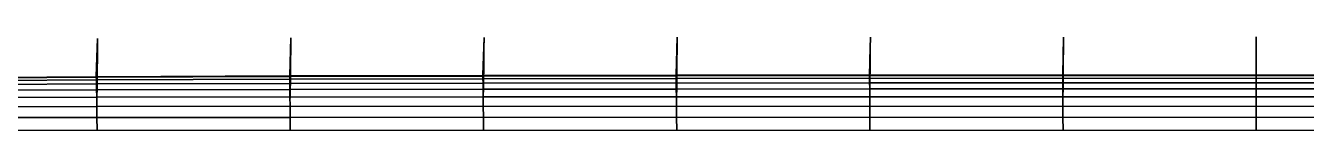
# Model space of a CAD drawing. Header units: metres. Extents: x 0 to 40, y 0 to 0.7.
# Drawn here: x 10.2 to 20.4, y 0 to 0.74 of the extents above; entities that cross this region are included whole.
import ezdxf

# ---------------------------------------------------------------- set-up
doc = ezdxf.new("R2010")
doc.units = ezdxf.units.M
doc.layers.add('Deflected structure', color=30, linetype='Continuous')
doc.layers.add('Original structure', color=3, linetype='Continuous')

msp = doc.modelspace()

# ---------------------------------------------------------------- linework, layer by layer
at = {"layer": 'Deflected structure'}
for p, q in [((10.763, 0.426, 12.499), (10.773, 0.726, 12.5)), ((10.763, 0.42, 14.063), (10.773, 0.72, 14.063)), ((10.763, 0.419, 10.935), (10.773, 0.719, 10.936)), ((10.773, 0.726, 12.5), (10.773, 0.719, 10.936)), ((10.773, 0.72, 14.063), (10.773, 0.726, 12.5)), ((10.773, 0.701, 15.627), (10.773, 0.72, 14.063)), ((10.773, 0.719, 10.936), (10.773, 0.699, 9.372)), ((12.303, 0.432, 12.499), (12.312, 0.732, 12.5)), ((12.303, 0.426, 14.063), (12.312, 0.726, 14.063)), ((12.303, 0.425, 10.935), (12.312, 0.725, 10.936)), ((12.312, 0.732, 12.5), (12.312, 0.725, 10.936)), ((12.312, 0.726, 14.063), (12.312, 0.732, 12.5)), ((12.312, 0.706, 15.627), (12.312, 0.726, 14.063)), ((12.312, 0.725, 10.936), (12.312, 0.704, 9.372)), ((13.842, 0.436, 12.499), (13.851, 0.736, 12.5)), ((13.842, 0.429, 14.063), (13.851, 0.729, 14.063)), ((13.842, 0.429, 10.935), (13.851, 0.728, 10.936)), ((13.851, 0.736, 12.5), (13.851, 0.728, 10.936)), ((13.851, 0.729, 14.063), (13.851, 0.736, 12.5)), ((13.851, 0.709, 15.627), (13.851, 0.729, 14.063)), ((13.851, 0.728, 10.936), (13.851, 0.708, 9.372)), ((15.382, 0.438, 12.499), (15.39, 0.738, 12.5)), ((15.382, 0.431, 14.063), (15.389, 0.731, 14.063)), ((15.382, 0.431, 10.935), (15.389, 0.73, 10.936)), ((15.39, 0.738, 12.5), (15.389, 0.73, 10.936)), ((15.389, 0.731, 14.063), (15.39, 0.738, 12.5)), ((15.389, 0.71, 15.627), (15.389, 0.731, 14.063)), ((15.389, 0.73, 10.936), (15.389, 0.709, 9.372)), ((16.921, 0.439, 12.499), (16.928, 0.739, 12.5)), ((16.921, 0.432, 14.063), (16.928, 0.732, 14.063)), ((16.921, 0.432, 10.935), (16.928, 0.732, 10.936)), ((16.928, 0.739, 12.5), (16.928, 0.732, 10.936)), ((16.928, 0.732, 14.063), (16.928, 0.739, 12.5)), ((16.928, 0.732, 10.936), (16.928, 0.71, 9.372)), ((16.928, 0.711, 15.627), (16.928, 0.732, 14.063)), ((18.461, 0.439, 12.499), (18.466, 0.739, 12.5)), ((18.461, 0.433, 14.063), (18.466, 0.733, 14.063)), ((18.461, 0.432, 10.935), (18.466, 0.732, 10.936)), ((18.466, 0.732, 10.936), (18.465, 0.711, 9.372)), ((18.466, 0.739, 12.5), (18.466, 0.732, 10.936)), ((18.466, 0.733, 14.063), (18.466, 0.739, 12.5)), ((18.466, 0.712, 15.627), (18.466, 0.733, 14.063)), ((20, 0.74, 12.5), (20, 0.732, 10.936)), ((20, 0.733, 14.063), (20, 0.74, 12.5)), ((20, 0.44, 12.499), (20, 0.74, 12.5)), ((20, 0.712, 15.627), (20, 0.733, 14.063)), ((20, 0.433, 14.063), (20, 0.733, 14.063)), ((20, 0.732, 10.936), (20, 0.711, 9.372)), ((20, 0.432, 10.935), (20, 0.732, 10.936)), ((10.764, 0.401, 15.626), (10.773, 0.701, 15.627)), ((10.764, 0.399, 9.372), (10.773, 0.699, 9.372)), ((10.764, 0.369, 17.19), (10.773, 0.668, 17.19)), ((10.765, 0.366, 7.809), (10.773, 0.666, 7.809)), ((10.765, 0.323, 18.753), (10.773, 0.622, 18.754)), ((10.765, 0.32, 6.246), (10.772, 0.619, 6.246)), ((10.773, 0.666, 7.809), (10.772, 0.619, 6.246)), ((10.772, 0.563, 20.316), (10.773, 0.622, 18.754)), ((10.772, 0.619, 6.246), (10.772, 0.56, 4.684)), ((10.773, 0.668, 17.19), (10.773, 0.701, 15.627)), ((10.773, 0.699, 9.372), (10.773, 0.666, 7.809)), ((10.773, 0.622, 18.754), (10.773, 0.668, 17.19)), ((12.303, 0.406, 15.627), (12.312, 0.706, 15.627)), ((12.303, 0.405, 9.372), (12.312, 0.704, 9.372)), ((12.303, 0.373, 17.19), (12.312, 0.672, 17.19)), ((12.304, 0.371, 7.809), (12.311, 0.67, 7.809)), ((12.304, 0.325, 18.753), (12.311, 0.625, 18.754)), ((12.304, 0.323, 6.246), (12.311, 0.623, 6.246)), ((12.311, 0.623, 6.246), (12.31, 0.562, 4.684)), ((12.312, 0.704, 9.372), (12.311, 0.67, 7.809)), ((12.311, 0.625, 18.754), (12.312, 0.672, 17.19)), ((12.311, 0.67, 7.809), (12.311, 0.623, 6.246)), ((12.311, 0.564, 20.316), (12.311, 0.625, 18.754)), ((12.312, 0.672, 17.19), (12.312, 0.706, 15.627)), ((13.842, 0.409, 15.627), (13.851, 0.709, 15.627)), ((13.843, 0.408, 9.372), (13.851, 0.708, 9.372)), ((13.843, 0.375, 17.19), (13.85, 0.675, 17.191)), ((13.843, 0.373, 7.808), (13.85, 0.673, 7.809)), ((13.843, 0.327, 18.753), (13.85, 0.627, 18.754)), ((13.844, 0.325, 6.246), (13.85, 0.625, 6.246)), ((13.849, 0.565, 20.316), (13.85, 0.627, 18.754)), ((13.85, 0.625, 6.246), (13.849, 0.564, 4.684)), ((13.85, 0.675, 17.191), (13.851, 0.709, 15.627)), ((13.851, 0.708, 9.372), (13.85, 0.673, 7.809)), ((13.85, 0.627, 18.754), (13.85, 0.675, 17.191)), ((13.85, 0.673, 7.809), (13.85, 0.625, 6.246)), ((15.382, 0.411, 15.627), (15.389, 0.71, 15.627)), ((15.382, 0.41, 9.372), (15.389, 0.709, 9.372)), ((15.382, 0.376, 17.19), (15.389, 0.676, 17.191)), ((15.382, 0.375, 7.808), (15.389, 0.675, 7.809)), ((15.382, 0.328, 18.753), (15.388, 0.628, 18.754)), ((15.383, 0.326, 6.246), (15.388, 0.626, 6.246)), ((15.388, 0.626, 6.246), (15.387, 0.565, 4.684)), ((15.388, 0.628, 18.754), (15.389, 0.676, 17.191)), ((15.389, 0.675, 7.809), (15.388, 0.626, 6.246)), ((15.388, 0.566, 20.316), (15.388, 0.628, 18.754)), ((15.389, 0.676, 17.191), (15.389, 0.71, 15.627)), ((15.389, 0.709, 9.372), (15.389, 0.675, 7.809)), ((16.921, 0.411, 15.627), (16.928, 0.711, 15.627)), ((16.921, 0.411, 9.372), (16.928, 0.71, 9.372)), ((16.921, 0.377, 17.19), (16.927, 0.677, 17.191)), ((16.922, 0.376, 7.808), (16.927, 0.675, 7.809)), ((16.922, 0.329, 18.753), (16.927, 0.628, 18.754)), ((16.922, 0.327, 6.246), (16.927, 0.627, 6.246)), ((16.926, 0.566, 20.316), (16.927, 0.628, 18.754)), ((16.927, 0.627, 6.246), (16.926, 0.565, 4.684)), ((16.927, 0.677, 17.191), (16.928, 0.711, 15.627)), ((16.928, 0.71, 9.372), (16.927, 0.675, 7.809)), ((16.927, 0.628, 18.754), (16.927, 0.677, 17.191)), ((16.927, 0.675, 7.809), (16.927, 0.627, 6.246)), ((18.461, 0.412, 15.627), (18.466, 0.712, 15.627)), ((18.461, 0.411, 9.372), (18.465, 0.711, 9.372)), ((18.461, 0.377, 17.19), (18.465, 0.677, 17.191)), ((18.461, 0.376, 7.808), (18.465, 0.676, 7.809)), ((18.461, 0.329, 18.753), (18.465, 0.629, 18.754)), ((18.461, 0.327, 6.246), (18.465, 0.627, 6.246)), ((18.464, 0.567, 20.316), (18.465, 0.629, 18.754)), ((18.465, 0.627, 6.246), (18.464, 0.565, 4.684)), ((18.465, 0.677, 17.191), (18.466, 0.712, 15.627)), ((18.465, 0.711, 9.372), (18.465, 0.676, 7.809)), ((18.465, 0.629, 18.754), (18.465, 0.677, 17.191)), ((18.465, 0.676, 7.809), (18.465, 0.627, 6.246)), ((20, 0.677, 17.191), (20, 0.712, 15.627)), ((20, 0.412, 15.627), (20, 0.712, 15.627)), ((20, 0.711, 9.372), (20, 0.676, 7.809)), ((20, 0.411, 9.372), (20, 0.711, 9.372)), ((20, 0.629, 18.754), (20, 0.677, 17.191)), ((20, 0.377, 17.19), (20, 0.677, 17.191)), ((20, 0.676, 7.809), (20, 0.627, 6.246)), ((20, 0.376, 7.808), (20, 0.676, 7.809)), ((20, 0.567, 20.316), (20, 0.629, 18.754)), ((20, 0.329, 18.753), (20, 0.629, 18.754)), ((20, 0.627, 6.246), (20, 0.565, 4.683)), ((20, 0.327, 6.246), (20, 0.627, 6.246)), ((10.766, 0.263, 20.316), (10.772, 0.563, 20.316)), ((10.766, 0.26, 4.683), (10.772, 0.56, 4.684)), ((10.771, 0.489, 21.878), (10.772, 0.563, 20.316)), ((10.772, 0.56, 4.684), (10.771, 0.488, 3.122)), ((12.305, 0.264, 20.316), (12.311, 0.564, 20.316)), ((12.305, 0.263, 4.683), (12.31, 0.562, 4.684)), ((12.31, 0.49, 21.878), (12.311, 0.564, 20.316)), ((12.31, 0.562, 4.684), (12.31, 0.489, 3.122)), ((13.844, 0.266, 20.316), (13.849, 0.565, 20.316)), ((13.844, 0.264, 4.683), (13.849, 0.564, 4.684)), ((13.848, 0.49, 21.878), (13.849, 0.565, 20.316)), ((13.849, 0.564, 4.684), (13.848, 0.49, 3.122)), ((15.383, 0.266, 20.316), (15.388, 0.566, 20.316)), ((15.383, 0.265, 4.683), (15.387, 0.565, 4.684)), ((15.387, 0.491, 21.878), (15.388, 0.566, 20.316)), ((15.387, 0.565, 4.684), (15.387, 0.49, 3.122)), ((16.922, 0.266, 20.316), (16.926, 0.566, 20.316)), ((16.922, 0.265, 4.683), (16.926, 0.565, 4.684)), ((16.925, 0.491, 21.878), (16.926, 0.566, 20.316)), ((16.926, 0.565, 4.684), (16.925, 0.49, 3.122)), ((18.461, 0.267, 20.316), (18.464, 0.567, 20.316)), ((18.461, 0.265, 4.683), (18.464, 0.565, 4.684)), ((18.463, 0.491, 21.878), (18.464, 0.567, 20.316)), ((18.464, 0.565, 4.684), (18.463, 0.49, 3.122)), ((20, 0.491, 21.878), (20, 0.567, 20.316)), ((20, 0.267, 20.316), (20, 0.567, 20.316)), ((20, 0.565, 4.683), (20, 0.49, 3.122)), ((20, 0.265, 4.683), (20, 0.565, 4.683)), ((9.224, 0.415, 12.499), (10.763, 0.426, 12.499)), ((9.224, 0.41, 14.063), (10.763, 0.42, 14.063)), ((9.224, 0.409, 10.935), (10.763, 0.419, 10.935)), ((10.763, 0.426, 12.499), (12.303, 0.432, 12.499)), ((10.763, 0.426, 12.499), (10.763, 0.419, 10.935)), ((10.763, 0.42, 14.063), (10.763, 0.426, 12.499)), ((10.763, 0.42, 14.063), (12.303, 0.426, 14.063)), ((10.763, 0.419, 10.935), (12.303, 0.425, 10.935)), ((10.764, 0.401, 15.626), (10.763, 0.42, 14.063)), ((10.763, 0.419, 10.935), (10.764, 0.399, 9.372)), ((10.767, 0.189, 21.878), (10.771, 0.489, 21.878)), ((10.767, 0.188, 3.121), (10.771, 0.488, 3.122)), ((10.77, 0.401, 23.439), (10.771, 0.489, 21.878)), ((10.771, 0.488, 3.122), (10.77, 0.401, 1.56)), ((12.303, 0.432, 12.499), (13.842, 0.436, 12.499)), ((12.303, 0.432, 12.499), (12.303, 0.425, 10.935)), ((12.303, 0.426, 14.063), (12.303, 0.432, 12.499)), ((12.303, 0.425, 10.935), (13.842, 0.429, 10.935)), ((12.303, 0.426, 14.063), (13.842, 0.429, 14.063)), ((12.303, 0.406, 15.627), (12.303, 0.426, 14.063)), ((12.303, 0.425, 10.935), (12.303, 0.405, 9.372)), ((12.303, 0.406, 15.627), (13.842, 0.409, 15.627)), ((12.306, 0.19, 21.878), (12.31, 0.49, 21.878)), ((12.306, 0.189, 3.121), (12.31, 0.489, 3.122)), ((12.309, 0.401, 23.439), (12.31, 0.49, 21.878)), ((12.31, 0.489, 3.122), (12.309, 0.402, 1.56)), ((13.842, 0.436, 12.499), (15.382, 0.438, 12.499)), ((13.842, 0.436, 12.499), (13.842, 0.429, 10.935)), ((13.842, 0.429, 14.063), (13.842, 0.436, 12.499)), ((13.842, 0.429, 10.935), (15.382, 0.431, 10.935)), ((13.842, 0.429, 14.063), (15.382, 0.431, 14.063)), ((13.842, 0.429, 10.935), (13.843, 0.408, 9.372)), ((13.842, 0.409, 15.627), (13.842, 0.429, 14.063)), ((13.842, 0.409, 15.627), (15.382, 0.411, 15.627)), ((13.843, 0.375, 17.19), (13.842, 0.409, 15.627)), ((13.843, 0.408, 9.372), (15.382, 0.41, 9.372)), ((13.845, 0.191, 21.878), (13.848, 0.49, 21.878)), ((13.845, 0.19, 3.121), (13.848, 0.49, 3.122)), ((13.848, 0.49, 3.122), (13.847, 0.402, 1.56)), ((13.847, 0.402, 23.439), (13.848, 0.49, 21.878)), ((15.382, 0.438, 12.499), (16.921, 0.439, 12.499)), ((15.382, 0.438, 12.499), (15.382, 0.431, 10.935)), ((15.382, 0.431, 14.063), (15.382, 0.438, 12.499)), ((15.382, 0.431, 10.935), (16.921, 0.432, 10.935)), ((15.382, 0.431, 14.063), (16.921, 0.432, 14.063)), ((15.382, 0.431, 10.935), (15.382, 0.41, 9.372)), ((15.382, 0.411, 15.627), (15.382, 0.431, 14.063)), ((15.382, 0.376, 17.19), (15.382, 0.411, 15.627)), ((15.382, 0.41, 9.372), (16.921, 0.411, 9.372)), ((15.382, 0.411, 15.627), (16.921, 0.411, 15.627)), ((15.382, 0.41, 9.372), (15.382, 0.375, 7.808)), ((15.384, 0.191, 21.878), (15.387, 0.491, 21.878)), ((15.384, 0.19, 3.121), (15.387, 0.49, 3.122)), ((15.386, 0.402, 23.439), (15.387, 0.491, 21.878)), ((15.387, 0.49, 3.122), (15.386, 0.402, 1.56)), ((16.921, 0.439, 12.499), (16.921, 0.432, 10.935)), ((16.921, 0.432, 14.063), (16.921, 0.439, 12.499)), ((16.921, 0.439, 12.499), (18.461, 0.439, 12.499)), ((16.921, 0.432, 14.063), (18.461, 0.433, 14.063)), ((16.921, 0.432, 10.935), (16.921, 0.411, 9.372)), ((16.921, 0.411, 15.627), (16.921, 0.432, 14.063)), ((16.921, 0.432, 10.935), (18.461, 0.432, 10.935)), ((16.921, 0.411, 15.627), (18.461, 0.412, 15.627)), ((16.921, 0.411, 9.372), (16.922, 0.376, 7.808)), ((16.921, 0.377, 17.19), (16.921, 0.411, 15.627)), ((16.921, 0.411, 9.372), (18.461, 0.411, 9.372)), ((16.922, 0.191, 21.878), (16.925, 0.491, 21.878)), ((16.922, 0.19, 3.121), (16.925, 0.49, 3.122)), ((16.924, 0.402, 23.439), (16.925, 0.491, 21.878)), ((16.925, 0.49, 3.122), (16.924, 0.402, 1.56)), ((18.461, 0.191, 21.878), (18.463, 0.491, 21.878)), ((18.461, 0.19, 3.121), (18.463, 0.49, 3.122)), ((18.461, 0.439, 12.499), (20, 0.44, 12.499)), ((18.461, 0.439, 12.499), (18.461, 0.432, 10.935)), ((18.461, 0.433, 14.063), (18.461, 0.439, 12.499)), ((18.461, 0.412, 15.627), (18.461, 0.433, 14.063)), ((18.461, 0.433, 14.063), (20, 0.433, 14.063)), ((18.461, 0.432, 10.935), (18.461, 0.411, 9.372)), ((18.461, 0.432, 10.935), (20, 0.432, 10.935)), ((18.461, 0.377, 17.19), (18.461, 0.412, 15.627)), ((18.461, 0.412, 15.627), (20, 0.412, 15.627)), ((18.461, 0.411, 9.372), (18.461, 0.376, 7.808)), ((18.461, 0.411, 9.372), (20, 0.411, 9.372)), ((18.462, 0.402, 23.439), (18.463, 0.491, 21.878)), ((18.463, 0.49, 3.122), (18.462, 0.402, 1.56)), ((20, 0.402, 23.439), (20, 0.491, 21.878)), ((20, 0.191, 21.878), (20, 0.491, 21.878)), ((20, 0.49, 3.122), (20, 0.402, 1.56)), ((20, 0.19, 3.121), (20, 0.49, 3.122)), ((20, 0.44, 12.499), (20, 0.432, 10.935)), ((20, 0.433, 14.063), (20, 0.44, 12.499)), ((20, 0.44, 12.499), (21.539, 0.439, 12.499)), ((20, 0.412, 15.627), (20, 0.433, 14.063)), ((20, 0.433, 14.063), (21.539, 0.433, 14.063)), ((20, 0.432, 10.935), (20, 0.411, 9.372)), ((20, 0.432, 10.935), (21.539, 0.432, 10.935)), ((20, 0.377, 17.19), (20, 0.412, 15.627)), ((20, 0.412, 15.627), (21.539, 0.412, 15.627)), ((20, 0.411, 9.372), (20, 0.376, 7.808)), ((20, 0.411, 9.372), (21.539, 0.411, 9.372)), ((9.224, 0.392, 15.626), (10.764, 0.401, 15.626)), ((9.225, 0.39, 9.372), (10.764, 0.399, 9.372)), ((9.225, 0.362, 17.19), (10.764, 0.369, 17.19)), ((9.225, 0.358, 7.809), (10.765, 0.366, 7.809)), ((9.226, 0.318, 18.753), (10.765, 0.323, 18.753)), ((9.226, 0.314, 6.246), (10.765, 0.32, 6.246)), ((10.764, 0.401, 15.626), (12.303, 0.406, 15.627)), ((10.764, 0.399, 9.372), (12.303, 0.405, 9.372)), ((10.764, 0.369, 17.19), (10.764, 0.401, 15.626)), ((10.764, 0.399, 9.372), (10.765, 0.366, 7.809)), ((10.764, 0.369, 17.19), (12.303, 0.373, 17.19)), ((10.765, 0.323, 18.753), (10.764, 0.369, 17.19)), ((10.765, 0.366, 7.809), (12.304, 0.371, 7.809)), ((10.765, 0.366, 7.809), (10.765, 0.32, 6.246)), ((10.765, 0.323, 18.753), (12.304, 0.325, 18.753)), ((10.766, 0.263, 20.316), (10.765, 0.323, 18.753)), ((10.765, 0.32, 6.246), (12.304, 0.323, 6.246)), ((10.765, 0.32, 6.246), (10.766, 0.26, 4.683)), ((10.768, 0.101, 23.439), (10.77, 0.401, 23.439)), ((10.768, 0.102, 1.56), (10.77, 0.401, 1.56)), ((10.77, 0.401, 1.56), (10.769, 0.3)), ((10.769, 0.3, 25), (10.77, 0.401, 23.439)), ((12.303, 0.405, 9.372), (13.843, 0.408, 9.372)), ((12.303, 0.373, 17.19), (12.303, 0.406, 15.627)), ((12.303, 0.405, 9.372), (12.304, 0.371, 7.809)), ((12.303, 0.373, 17.19), (13.843, 0.375, 17.19)), ((12.304, 0.325, 18.753), (12.303, 0.373, 17.19)), ((12.304, 0.371, 7.809), (13.843, 0.373, 7.808)), ((12.304, 0.371, 7.809), (12.304, 0.323, 6.246)), ((12.304, 0.325, 18.753), (13.843, 0.327, 18.753)), ((12.305, 0.264, 20.316), (12.304, 0.325, 18.753)), ((12.304, 0.323, 6.246), (13.844, 0.325, 6.246)), ((12.304, 0.323, 6.246), (12.305, 0.263, 4.683)), ((12.307, 0.102, 1.56), (12.309, 0.402, 1.56)), ((12.307, 0.101, 23.439), (12.309, 0.401, 23.439)), ((12.309, 0.402, 1.56), (12.308, 0.3)), ((12.308, 0.3, 25), (12.309, 0.401, 23.439)), ((13.843, 0.408, 9.372), (13.843, 0.373, 7.808)), ((13.843, 0.375, 17.19), (15.382, 0.376, 17.19)), ((13.843, 0.327, 18.753), (13.843, 0.375, 17.19)), ((13.843, 0.373, 7.808), (15.382, 0.375, 7.808)), ((13.843, 0.373, 7.808), (13.844, 0.325, 6.246)), ((13.843, 0.327, 18.753), (15.382, 0.328, 18.753)), ((13.844, 0.266, 20.316), (13.843, 0.327, 18.753)), ((13.844, 0.325, 6.246), (15.383, 0.326, 6.246)), ((13.844, 0.325, 6.246), (13.844, 0.264, 4.683)), ((13.847, 0.402, 1.56), (13.846, 0.3)), ((13.846, 0.3, 25), (13.847, 0.402, 23.439)), ((13.846, 0.102, 23.439), (13.847, 0.402, 23.439)), ((13.846, 0.102, 1.56), (13.847, 0.402, 1.56)), ((15.382, 0.376, 17.19), (16.921, 0.377, 17.19)), ((15.382, 0.328, 18.753), (15.382, 0.376, 17.19)), ((15.382, 0.375, 7.808), (16.922, 0.376, 7.808)), ((15.382, 0.375, 7.808), (15.383, 0.326, 6.246)), ((15.382, 0.328, 18.753), (16.922, 0.329, 18.753)), ((15.383, 0.266, 20.316), (15.382, 0.328, 18.753)), ((15.383, 0.326, 6.246), (16.922, 0.327, 6.246)), ((15.383, 0.326, 6.246), (15.383, 0.265, 4.683)), ((15.384, 0.102, 23.439), (15.386, 0.402, 23.439)), ((15.384, 0.102, 1.56), (15.386, 0.402, 1.56)), ((15.386, 0.402, 1.56), (15.385, 0.3)), ((15.385, 0.3, 25), (15.386, 0.402, 23.439)), ((16.922, 0.329, 18.753), (16.921, 0.377, 17.19)), ((16.921, 0.377, 17.19), (18.461, 0.377, 17.19)), ((16.922, 0.376, 7.808), (16.922, 0.327, 6.246)), ((16.922, 0.376, 7.808), (18.461, 0.376, 7.808)), ((16.922, 0.266, 20.316), (16.922, 0.329, 18.753)), ((16.922, 0.329, 18.753), (18.461, 0.329, 18.753)), ((16.922, 0.327, 6.246), (16.922, 0.265, 4.683)), ((16.922, 0.327, 6.246), (18.461, 0.327, 6.246)), ((16.924, 0.402, 1.56), (16.923, 0.3)), ((16.923, 0.3, 25), (16.924, 0.402, 23.439)), ((16.923, 0.102, 23.439), (16.924, 0.402, 23.439)), ((16.923, 0.102, 1.56), (16.924, 0.402, 1.56)), ((18.461, 0.102, 23.439), (18.462, 0.402, 23.439)), ((18.461, 0.102, 1.56), (18.462, 0.402, 1.56)), ((18.461, 0.329, 18.753), (18.461, 0.377, 17.19)), ((18.461, 0.377, 17.19), (20, 0.377, 17.19)), ((18.461, 0.376, 7.808), (18.461, 0.327, 6.246)), ((18.461, 0.376, 7.808), (20, 0.376, 7.808)), ((18.461, 0.267, 20.316), (18.461, 0.329, 18.753)), ((18.461, 0.329, 18.753), (20, 0.329, 18.753)), ((18.461, 0.327, 6.246), (18.461, 0.265, 4.683)), ((18.461, 0.327, 6.246), (20, 0.327, 6.246)), ((18.462, 0.402, 1.56), (18.462, 0.3)), ((18.462, 0.3, 25), (18.462, 0.402, 23.439)), ((20, 0.402, 1.56), (20, 0.3)), ((20, 0.3, 25), (20, 0.402, 23.439)), ((20, 0.102, 23.439), (20, 0.402, 23.439)), ((20, 0.102, 1.56), (20, 0.402, 1.56)), ((20, 0.329, 18.753), (20, 0.377, 17.19)), ((20, 0.377, 17.19), (21.539, 0.377, 17.19)), ((20, 0.376, 7.808), (20, 0.327, 6.246)), ((20, 0.376, 7.808), (21.539, 0.376, 7.808)), ((20, 0.267, 20.316), (20, 0.329, 18.753)), ((20, 0.329, 18.753), (21.539, 0.329, 18.753)), ((20, 0.327, 6.246), (20, 0.265, 4.683)), ((20, 0.327, 6.246), (21.539, 0.327, 6.246)), ((9.227, 0.259, 20.316), (10.766, 0.263, 20.316)), ((9.227, 0.256, 4.683), (10.766, 0.26, 4.683)), ((10.766, 0.263, 20.316), (12.305, 0.264, 20.316)), ((10.767, 0.189, 21.878), (10.766, 0.263, 20.316)), ((10.766, 0.26, 4.683), (12.305, 0.263, 4.683)), ((10.766, 0.26, 4.683), (10.767, 0.188, 3.121)), ((12.305, 0.264, 20.316), (13.844, 0.266, 20.316)), ((12.306, 0.19, 21.878), (12.305, 0.264, 20.316)), ((12.305, 0.263, 4.683), (13.844, 0.264, 4.683)), ((12.305, 0.263, 4.683), (12.306, 0.189, 3.121)), ((13.845, 0.191, 21.878), (13.844, 0.266, 20.316)), ((13.844, 0.266, 20.316), (15.383, 0.266, 20.316)), ((13.844, 0.264, 4.683), (15.383, 0.265, 4.683)), ((13.844, 0.264, 4.683), (13.845, 0.19, 3.121)), ((15.384, 0.191, 21.878), (15.383, 0.266, 20.316)), ((15.383, 0.266, 20.316), (16.922, 0.266, 20.316)), ((15.383, 0.265, 4.683), (15.384, 0.19, 3.121)), ((15.383, 0.265, 4.683), (16.922, 0.265, 4.683)), ((16.922, 0.266, 20.316), (18.461, 0.267, 20.316)), ((16.922, 0.191, 21.878), (16.922, 0.266, 20.316)), ((16.922, 0.265, 4.683), (16.922, 0.19, 3.121)), ((16.922, 0.265, 4.683), (18.461, 0.265, 4.683)), ((18.461, 0.191, 21.878), (18.461, 0.267, 20.316)), ((18.461, 0.267, 20.316), (20, 0.267, 20.316)), ((18.461, 0.265, 4.683), (18.461, 0.19, 3.121)), ((18.461, 0.265, 4.683), (20, 0.265, 4.683)), ((20, 0.191, 21.878), (20, 0.267, 20.316)), ((20, 0.267, 20.316), (21.539, 0.267, 20.316)), ((20, 0.265, 4.683), (20, 0.19, 3.121)), ((20, 0.265, 4.683), (21.539, 0.265, 4.683)), ((9.228, 0.187, 21.878), (10.767, 0.189, 21.878)), ((9.228, 0.186, 3.121), (10.767, 0.188, 3.121)), ((10.767, 0.189, 21.878), (12.306, 0.19, 21.878)), ((10.768, 0.101, 23.439), (10.767, 0.189, 21.878)), ((10.767, 0.188, 3.121), (12.306, 0.189, 3.121)), ((10.767, 0.188, 3.121), (10.768, 0.102, 1.56)), ((12.306, 0.19, 21.878), (13.845, 0.191, 21.878)), ((12.307, 0.101, 23.439), (12.306, 0.19, 21.878)), ((12.306, 0.189, 3.121), (13.845, 0.19, 3.121)), ((12.306, 0.189, 3.121), (12.307, 0.102, 1.56)), ((12.307, 0.102, 1.56), (13.846, 0.102, 1.56)), ((13.846, 0.102, 23.439), (13.845, 0.191, 21.878)), ((13.845, 0.191, 21.878), (15.384, 0.191, 21.878)), ((13.845, 0.19, 3.121), (13.846, 0.102, 1.56)), ((13.845, 0.19, 3.121), (15.384, 0.19, 3.121)), ((13.846, 0.102, 1.56), (13.846, 0)), ((13.846, 0.102, 1.56), (15.384, 0.102, 1.56)), ((15.384, 0.102, 23.439), (15.384, 0.191, 21.878)), ((15.384, 0.191, 21.878), (16.922, 0.191, 21.878)), ((15.384, 0.19, 3.121), (15.384, 0.102, 1.56)), ((15.384, 0.19, 3.121), (16.922, 0.19, 3.121)), ((15.384, 0.102, 1.56), (15.385, 0)), ((15.384, 0.102, 1.56), (16.923, 0.102, 1.56)), ((16.923, 0.102, 23.439), (16.922, 0.191, 21.878)), ((16.922, 0.191, 21.878), (18.461, 0.191, 21.878)), ((16.922, 0.19, 3.121), (16.923, 0.102, 1.56)), ((16.922, 0.19, 3.121), (18.461, 0.19, 3.121)), ((16.923, 0.102, 1.56), (16.923, 0)), ((16.923, 0.102, 1.56), (18.461, 0.102, 1.56)), ((18.461, 0.102, 23.439), (18.461, 0.191, 21.878)), ((18.461, 0.191, 21.878), (20, 0.191, 21.878)), ((18.461, 0.19, 3.121), (18.461, 0.102, 1.56)), ((18.461, 0.19, 3.121), (20, 0.19, 3.121)), ((18.461, 0.102, 1.56), (18.462, 0)), ((18.461, 0.102, 1.56), (20, 0.102, 1.56)), ((20, 0.102, 23.439), (20, 0.191, 21.878)), ((20, 0.191, 21.878), (21.539, 0.191, 21.878)), ((20, 0.19, 3.121), (20, 0.102, 1.56)), ((20, 0.19, 3.121), (21.539, 0.19, 3.121)), ((20, 0.102, 1.56), (20, 0)), ((20, 0.102, 1.56), (21.539, 0.102, 1.56)), ((9.23, 0.101, 1.56), (10.768, 0.102, 1.56)), ((9.23, 0.101, 23.439), (10.768, 0.101, 23.439)), ((10.768, 0.102, 1.56), (10.769, 0)), ((10.768, 0.102, 1.56), (12.307, 0.102, 1.56)), ((10.769, 0, 25), (10.768, 0.101, 23.439)), ((10.768, 0.101, 23.439), (12.307, 0.101, 23.439)), ((12.307, 0.102, 1.56), (12.308, 0)), ((12.307, 0.101, 23.439), (13.846, 0.102, 23.439)), ((12.308, 0, 25), (12.307, 0.101, 23.439)), ((13.846, 0, 25), (13.846, 0.102, 23.439)), ((13.846, 0.102, 23.439), (15.384, 0.102, 23.439)), ((15.385, 0, 25), (15.384, 0.102, 23.439)), ((15.384, 0.102, 23.439), (16.923, 0.102, 23.439)), ((16.923, 0, 25), (16.923, 0.102, 23.439)), ((16.923, 0.102, 23.439), (18.461, 0.102, 23.439)), ((18.462, 0, 25), (18.461, 0.102, 23.439)), ((18.461, 0.102, 23.439), (20, 0.102, 23.439)), ((20, 0, 25), (20, 0.102, 23.439)), ((20, 0.102, 23.439), (21.539, 0.102, 23.439))]:
    msp.add_line(p, q, dxfattribs=at)
at = {"layer": 'Original structure'}
for p, q in [((10.769, 0.3, 1.562), (10.769, 0.3)), ((10.769, 0.3, 3.125), (10.769, 0.3, 1.562)), ((10.769, 0.3, 4.688), (10.769, 0.3, 3.125)), ((10.769, 0.3, 6.25), (10.769, 0.3, 4.688)), ((10.769, 0.3, 7.812), (10.769, 0.3, 6.25)), ((10.769, 0.3, 9.375), (10.769, 0.3, 7.812)), ((10.769, 0.3, 10.938), (10.769, 0.3, 9.375)), ((10.769, 0.3, 12.5), (10.769, 0.3, 10.938)), ((10.769, 0.3, 14.062), (10.769, 0.3, 12.5)), ((10.769, 0.3, 15.625), (10.769, 0.3, 14.062)), ((10.769, 0.3, 17.188), (10.769, 0.3, 15.625)), ((10.769, 0.3, 18.75), (10.769, 0.3, 17.188)), ((10.769, 0.3, 20.312), (10.769, 0.3, 18.75)), ((10.769, 0.3, 21.875), (10.769, 0.3, 20.312)), ((10.769, 0.3, 23.438), (10.769, 0.3, 21.875)), ((10.769, 0.3, 25), (10.769, 0.3, 23.438)), ((10.769, 0, 23.438), (10.769, 0.3, 23.438)), ((10.769, 0, 21.875), (10.769, 0.3, 21.875)), ((10.769, 0, 20.312), (10.769, 0.3, 20.312)), ((10.769, 0, 18.75), (10.769, 0.3, 18.75)), ((10.769, 0, 17.188), (10.769, 0.3, 17.188)), ((10.769, 0, 15.625), (10.769, 0.3, 15.625)), ((10.769, 0, 14.062), (10.769, 0.3, 14.062)), ((10.769, 0, 12.5), (10.769, 0.3, 12.5)), ((10.769, 0, 10.938), (10.769, 0.3, 10.938)), ((10.769, 0, 9.375), (10.769, 0.3, 9.375)), ((10.769, 0, 7.812), (10.769, 0.3, 7.812)), ((10.769, 0, 6.25), (10.769, 0.3, 6.25)), ((10.769, 0, 4.688), (10.769, 0.3, 4.688)), ((10.769, 0, 3.125), (10.769, 0.3, 3.125)), ((10.769, 0, 1.562), (10.769, 0.3, 1.562)), ((12.308, 0.3, 1.562), (12.308, 0.3)), ((12.308, 0.3, 3.125), (12.308, 0.3, 1.562)), ((12.308, 0.3, 4.688), (12.308, 0.3, 3.125)), ((12.308, 0.3, 6.25), (12.308, 0.3, 4.688)), ((12.308, 0.3, 7.812), (12.308, 0.3, 6.25)), ((12.308, 0.3, 9.375), (12.308, 0.3, 7.812)), ((12.308, 0.3, 10.938), (12.308, 0.3, 9.375)), ((12.308, 0.3, 12.5), (12.308, 0.3, 10.938)), ((12.308, 0.3, 14.062), (12.308, 0.3, 12.5)), ((12.308, 0.3, 15.625), (12.308, 0.3, 14.062)), ((12.308, 0.3, 17.188), (12.308, 0.3, 15.625)), ((12.308, 0.3, 18.75), (12.308, 0.3, 17.188)), ((12.308, 0.3, 20.312), (12.308, 0.3, 18.75)), ((12.308, 0.3, 21.875), (12.308, 0.3, 20.312)), ((12.308, 0.3, 23.438), (12.308, 0.3, 21.875)), ((12.308, 0.3, 25), (12.308, 0.3, 23.438)), ((12.308, 0, 23.438), (12.308, 0.3, 23.438)), ((12.308, 0, 21.875), (12.308, 0.3, 21.875)), ((12.308, 0, 20.312), (12.308, 0.3, 20.312)), ((12.308, 0, 18.75), (12.308, 0.3, 18.75)), ((12.308, 0, 17.188), (12.308, 0.3, 17.188)), ((12.308, 0, 15.625), (12.308, 0.3, 15.625)), ((12.308, 0, 14.062), (12.308, 0.3, 14.062)), ((12.308, 0, 12.5), (12.308, 0.3, 12.5)), ((12.308, 0, 10.938), (12.308, 0.3, 10.938)), ((12.308, 0, 9.375), (12.308, 0.3, 9.375)), ((12.308, 0, 7.812), (12.308, 0.3, 7.812)), ((12.308, 0, 6.25), (12.308, 0.3, 6.25)), ((12.308, 0, 4.688), (12.308, 0.3, 4.688)), ((12.308, 0, 3.125), (12.308, 0.3, 3.125)), ((12.308, 0, 1.562), (12.308, 0.3, 1.562)), ((13.846, 0.3, 1.562), (13.846, 0.3)), ((13.846, 0.3, 3.125), (13.846, 0.3, 1.562)), ((13.846, 0.3, 4.688), (13.846, 0.3, 3.125)), ((13.846, 0.3, 6.25), (13.846, 0.3, 4.688)), ((13.846, 0.3, 7.812), (13.846, 0.3, 6.25)), ((13.846, 0.3, 9.375), (13.846, 0.3, 7.812)), ((13.846, 0.3, 10.938), (13.846, 0.3, 9.375)), ((13.846, 0.3, 12.5), (13.846, 0.3, 10.938)), ((13.846, 0.3, 14.062), (13.846, 0.3, 12.5)), ((13.846, 0.3, 15.625), (13.846, 0.3, 14.062)), ((13.846, 0.3, 17.188), (13.846, 0.3, 15.625)), ((13.846, 0.3, 18.75), (13.846, 0.3, 17.188)), ((13.846, 0.3, 20.312), (13.846, 0.3, 18.75)), ((13.846, 0.3, 21.875), (13.846, 0.3, 20.312)), ((13.846, 0.3, 23.438), (13.846, 0.3, 21.875)), ((13.846, 0.3, 25), (13.846, 0.3, 23.438)), ((13.846, 0, 23.438), (13.846, 0.3, 23.438)), ((13.846, 0, 21.875), (13.846, 0.3, 21.875)), ((13.846, 0, 20.312), (13.846, 0.3, 20.312)), ((13.846, 0, 18.75), (13.846, 0.3, 18.75)), ((13.846, 0, 17.188), (13.846, 0.3, 17.188)), ((13.846, 0, 15.625), (13.846, 0.3, 15.625)), ((13.846, 0, 14.062), (13.846, 0.3, 14.062)), ((13.846, 0, 12.5), (13.846, 0.3, 12.5)), ((13.846, 0, 10.938), (13.846, 0.3, 10.938)), ((13.846, 0, 9.375), (13.846, 0.3, 9.375)), ((13.846, 0, 7.812), (13.846, 0.3, 7.812)), ((13.846, 0, 6.25), (13.846, 0.3, 6.25)), ((13.846, 0, 4.688), (13.846, 0.3, 4.688)), ((13.846, 0, 3.125), (13.846, 0.3, 3.125)), ((13.846, 0, 1.562), (13.846, 0.3, 1.562)), ((15.385, 0.3, 1.562), (15.385, 0.3)), ((15.385, 0.3, 3.125), (15.385, 0.3, 1.562)), ((15.385, 0.3, 4.688), (15.385, 0.3, 3.125)), ((15.385, 0.3, 6.25), (15.385, 0.3, 4.688)), ((15.385, 0.3, 7.812), (15.385, 0.3, 6.25)), ((15.385, 0.3, 9.375), (15.385, 0.3, 7.812)), ((15.385, 0.3, 10.938), (15.385, 0.3, 9.375)), ((15.385, 0.3, 12.5), (15.385, 0.3, 10.938)), ((15.385, 0.3, 14.062), (15.385, 0.3, 12.5)), ((15.385, 0.3, 15.625), (15.385, 0.3, 14.062)), ((15.385, 0.3, 17.188), (15.385, 0.3, 15.625)), ((15.385, 0.3, 18.75), (15.385, 0.3, 17.188)), ((15.385, 0.3, 20.312), (15.385, 0.3, 18.75)), ((15.385, 0.3, 21.875), (15.385, 0.3, 20.312)), ((15.385, 0.3, 23.438), (15.385, 0.3, 21.875)), ((15.385, 0.3, 25), (15.385, 0.3, 23.438)), ((15.385, 0, 23.438), (15.385, 0.3, 23.438)), ((15.385, 0, 21.875), (15.385, 0.3, 21.875)), ((15.385, 0, 20.312), (15.385, 0.3, 20.312)), ((15.385, 0, 18.75), (15.385, 0.3, 18.75)), ((15.385, 0, 17.188), (15.385, 0.3, 17.188)), ((15.385, 0, 15.625), (15.385, 0.3, 15.625)), ((15.385, 0, 14.062), (15.385, 0.3, 14.062)), ((15.385, 0, 12.5), (15.385, 0.3, 12.5)), ((15.385, 0, 10.938), (15.385, 0.3, 10.938)), ((15.385, 0, 9.375), (15.385, 0.3, 9.375)), ((15.385, 0, 7.812), (15.385, 0.3, 7.812)), ((15.385, 0, 6.25), (15.385, 0.3, 6.25)), ((15.385, 0, 4.688), (15.385, 0.3, 4.688)), ((15.385, 0, 3.125), (15.385, 0.3, 3.125)), ((15.385, 0, 1.562), (15.385, 0.3, 1.562)), ((16.923, 0.3, 1.562), (16.923, 0.3)), ((16.923, 0.3, 3.125), (16.923, 0.3, 1.562)), ((16.923, 0.3, 4.688), (16.923, 0.3, 3.125)), ((16.923, 0.3, 6.25), (16.923, 0.3, 4.688)), ((16.923, 0.3, 7.812), (16.923, 0.3, 6.25)), ((16.923, 0.3, 9.375), (16.923, 0.3, 7.812)), ((16.923, 0.3, 10.938), (16.923, 0.3, 9.375)), ((16.923, 0.3, 12.5), (16.923, 0.3, 10.938)), ((16.923, 0.3, 14.062), (16.923, 0.3, 12.5)), ((16.923, 0.3, 15.625), (16.923, 0.3, 14.062)), ((16.923, 0.3, 17.188), (16.923, 0.3, 15.625)), ((16.923, 0.3, 18.75), (16.923, 0.3, 17.188)), ((16.923, 0.3, 20.312), (16.923, 0.3, 18.75)), ((16.923, 0.3, 21.875), (16.923, 0.3, 20.312)), ((16.923, 0.3, 23.438), (16.923, 0.3, 21.875)), ((16.923, 0.3, 25), (16.923, 0.3, 23.438)), ((16.923, 0, 23.438), (16.923, 0.3, 23.438)), ((16.923, 0, 21.875), (16.923, 0.3, 21.875)), ((16.923, 0, 20.312), (16.923, 0.3, 20.312)), ((16.923, 0, 18.75), (16.923, 0.3, 18.75)), ((16.923, 0, 17.188), (16.923, 0.3, 17.188)), ((16.923, 0, 15.625), (16.923, 0.3, 15.625)), ((16.923, 0, 14.062), (16.923, 0.3, 14.062)), ((16.923, 0, 12.5), (16.923, 0.3, 12.5)), ((16.923, 0, 10.938), (16.923, 0.3, 10.938)), ((16.923, 0, 9.375), (16.923, 0.3, 9.375)), ((16.923, 0, 7.812), (16.923, 0.3, 7.812)), ((16.923, 0, 6.25), (16.923, 0.3, 6.25)), ((16.923, 0, 4.688), (16.923, 0.3, 4.688)), ((16.923, 0, 3.125), (16.923, 0.3, 3.125)), ((16.923, 0, 1.562), (16.923, 0.3, 1.562)), ((18.462, 0.3, 1.562), (18.462, 0.3)), ((18.462, 0.3, 3.125), (18.462, 0.3, 1.562)), ((18.462, 0.3, 4.688), (18.462, 0.3, 3.125)), ((18.462, 0.3, 6.25), (18.462, 0.3, 4.688)), ((18.462, 0.3, 7.812), (18.462, 0.3, 6.25)), ((18.462, 0.3, 9.375), (18.462, 0.3, 7.812)), ((18.462, 0.3, 10.938), (18.462, 0.3, 9.375)), ((18.462, 0.3, 12.5), (18.462, 0.3, 10.938)), ((18.462, 0.3, 14.062), (18.462, 0.3, 12.5)), ((18.462, 0.3, 15.625), (18.462, 0.3, 14.062)), ((18.462, 0.3, 17.188), (18.462, 0.3, 15.625)), ((18.462, 0.3, 18.75), (18.462, 0.3, 17.188)), ((18.462, 0.3, 20.312), (18.462, 0.3, 18.75)), ((18.462, 0.3, 21.875), (18.462, 0.3, 20.312)), ((18.462, 0.3, 23.438), (18.462, 0.3, 21.875)), ((18.462, 0.3, 25), (18.462, 0.3, 23.438)), ((18.462, 0, 23.438), (18.462, 0.3, 23.438)), ((18.462, 0, 21.875), (18.462, 0.3, 21.875)), ((18.462, 0, 20.312), (18.462, 0.3, 20.312)), ((18.462, 0, 18.75), (18.462, 0.3, 18.75)), ((18.462, 0, 17.188), (18.462, 0.3, 17.188)), ((18.462, 0, 15.625), (18.462, 0.3, 15.625)), ((18.462, 0, 14.062), (18.462, 0.3, 14.062)), ((18.462, 0, 12.5), (18.462, 0.3, 12.5)), ((18.462, 0, 10.938), (18.462, 0.3, 10.938)), ((18.462, 0, 9.375), (18.462, 0.3, 9.375)), ((18.462, 0, 7.812), (18.462, 0.3, 7.812)), ((18.462, 0, 6.25), (18.462, 0.3, 6.25)), ((18.462, 0, 4.688), (18.462, 0.3, 4.688)), ((18.462, 0, 3.125), (18.462, 0.3, 3.125)), ((18.462, 0, 1.562), (18.462, 0.3, 1.562)), ((20, 0.3, 1.562), (20, 0.3)), ((20, 0.3, 3.125), (20, 0.3, 1.562)), ((20, 0.3, 4.688), (20, 0.3, 3.125)), ((20, 0.3, 6.25), (20, 0.3, 4.688)), ((20, 0.3, 7.812), (20, 0.3, 6.25)), ((20, 0.3, 9.375), (20, 0.3, 7.812)), ((20, 0.3, 10.938), (20, 0.3, 9.375)), ((20, 0.3, 12.5), (20, 0.3, 10.938)), ((20, 0.3, 14.062), (20, 0.3, 12.5)), ((20, 0.3, 15.625), (20, 0.3, 14.062)), ((20, 0.3, 17.188), (20, 0.3, 15.625)), ((20, 0.3, 18.75), (20, 0.3, 17.188)), ((20, 0.3, 20.312), (20, 0.3, 18.75)), ((20, 0.3, 21.875), (20, 0.3, 20.312)), ((20, 0.3, 23.438), (20, 0.3, 21.875)), ((20, 0.3, 25), (20, 0.3, 23.438)), ((20, 0, 23.438), (20, 0.3, 23.438)), ((20, 0, 21.875), (20, 0.3, 21.875)), ((20, 0, 20.312), (20, 0.3, 20.312)), ((20, 0, 18.75), (20, 0.3, 18.75)), ((20, 0, 17.188), (20, 0.3, 17.188)), ((20, 0, 15.625), (20, 0.3, 15.625)), ((20, 0, 14.062), (20, 0.3, 14.062)), ((20, 0, 12.5), (20, 0.3, 12.5)), ((20, 0, 10.938), (20, 0.3, 10.938)), ((20, 0, 9.375), (20, 0.3, 9.375)), ((20, 0, 7.812), (20, 0.3, 7.812)), ((20, 0, 6.25), (20, 0.3, 6.25)), ((20, 0, 4.688), (20, 0.3, 4.688)), ((20, 0, 3.125), (20, 0.3, 3.125)), ((20, 0, 1.562), (20, 0.3, 1.562)), ((9.231, 0, 1.562), (10.769, 0, 1.562)), ((9.231, 0, 3.125), (10.769, 0, 3.125)), ((9.231, 0, 4.688), (10.769, 0, 4.688)), ((9.231, 0, 6.25), (10.769, 0, 6.25)), ((9.231, 0, 7.812), (10.769, 0, 7.812)), ((9.231, 0, 9.375), (10.769, 0, 9.375)), ((9.231, 0, 10.938), (10.769, 0, 10.938)), ((9.231, 0, 12.5), (10.769, 0, 12.5)), ((9.231, 0, 14.062), (10.769, 0, 14.062)), ((9.231, 0, 15.625), (10.769, 0, 15.625)), ((9.231, 0, 17.188), (10.769, 0, 17.188)), ((9.231, 0, 18.75), (10.769, 0, 18.75)), ((9.231, 0, 20.312), (10.769, 0, 20.312)), ((9.231, 0, 21.875), (10.769, 0, 21.875)), ((9.231, 0, 23.438), (10.769, 0, 23.438)), ((10.769, 0, 1.562), (10.769, 0)), ((10.769, 0, 3.125), (10.769, 0, 1.562)), ((10.769, 0, 4.688), (10.769, 0, 3.125)), ((10.769, 0, 6.25), (10.769, 0, 4.688)), ((10.769, 0, 7.812), (10.769, 0, 6.25)), ((10.769, 0, 9.375), (10.769, 0, 7.812)), ((10.769, 0, 10.938), (10.769, 0, 9.375)), ((10.769, 0, 12.5), (10.769, 0, 10.938)), ((10.769, 0, 14.062), (10.769, 0, 12.5)), ((10.769, 0, 15.625), (10.769, 0, 14.062)), ((10.769, 0, 17.188), (10.769, 0, 15.625)), ((10.769, 0, 18.75), (10.769, 0, 17.188)), ((10.769, 0, 20.312), (10.769, 0, 18.75)), ((10.769, 0, 21.875), (10.769, 0, 20.312)), ((10.769, 0, 23.438), (10.769, 0, 21.875)), ((10.769, 0, 25), (10.769, 0, 23.438)), ((10.769, 0, 1.562), (12.308, 0, 1.562)), ((10.769, 0, 3.125), (12.308, 0, 3.125)), ((10.769, 0, 4.688), (12.308, 0, 4.688)), ((10.769, 0, 6.25), (12.308, 0, 6.25)), ((10.769, 0, 7.812), (12.308, 0, 7.812)), ((10.769, 0, 9.375), (12.308, 0, 9.375)), ((10.769, 0, 10.938), (12.308, 0, 10.938)), ((10.769, 0, 12.5), (12.308, 0, 12.5)), ((10.769, 0, 14.062), (12.308, 0, 14.062)), ((10.769, 0, 15.625), (12.308, 0, 15.625)), ((10.769, 0, 17.188), (12.308, 0, 17.188)), ((10.769, 0, 18.75), (12.308, 0, 18.75)), ((10.769, 0, 20.312), (12.308, 0, 20.312)), ((10.769, 0, 21.875), (12.308, 0, 21.875)), ((10.769, 0, 23.438), (12.308, 0, 23.438)), ((12.308, 0, 1.562), (12.308, 0)), ((12.308, 0, 3.125), (12.308, 0, 1.562)), ((12.308, 0, 4.688), (12.308, 0, 3.125)), ((12.308, 0, 6.25), (12.308, 0, 4.688)), ((12.308, 0, 7.812), (12.308, 0, 6.25)), ((12.308, 0, 9.375), (12.308, 0, 7.812)), ((12.308, 0, 10.938), (12.308, 0, 9.375)), ((12.308, 0, 12.5), (12.308, 0, 10.938)), ((12.308, 0, 14.062), (12.308, 0, 12.5)), ((12.308, 0, 15.625), (12.308, 0, 14.062)), ((12.308, 0, 17.188), (12.308, 0, 15.625)), ((12.308, 0, 18.75), (12.308, 0, 17.188)), ((12.308, 0, 20.312), (12.308, 0, 18.75)), ((12.308, 0, 21.875), (12.308, 0, 20.312)), ((12.308, 0, 23.438), (12.308, 0, 21.875)), ((12.308, 0, 25), (12.308, 0, 23.438)), ((12.308, 0, 1.562), (13.846, 0, 1.562)), ((12.308, 0, 3.125), (13.846, 0, 3.125)), ((12.308, 0, 4.688), (13.846, 0, 4.688)), ((12.308, 0, 6.25), (13.846, 0, 6.25)), ((12.308, 0, 7.812), (13.846, 0, 7.812)), ((12.308, 0, 9.375), (13.846, 0, 9.375)), ((12.308, 0, 10.938), (13.846, 0, 10.938)), ((12.308, 0, 12.5), (13.846, 0, 12.5)), ((12.308, 0, 14.062), (13.846, 0, 14.062)), ((12.308, 0, 15.625), (13.846, 0, 15.625)), ((12.308, 0, 17.188), (13.846, 0, 17.188)), ((12.308, 0, 18.75), (13.846, 0, 18.75)), ((12.308, 0, 20.312), (13.846, 0, 20.312)), ((12.308, 0, 21.875), (13.846, 0, 21.875)), ((12.308, 0, 23.438), (13.846, 0, 23.438)), ((13.846, 0, 1.562), (13.846, 0)), ((13.846, 0, 3.125), (13.846, 0, 1.562)), ((13.846, 0, 4.688), (13.846, 0, 3.125)), ((13.846, 0, 6.25), (13.846, 0, 4.688)), ((13.846, 0, 7.812), (13.846, 0, 6.25)), ((13.846, 0, 9.375), (13.846, 0, 7.812)), ((13.846, 0, 10.938), (13.846, 0, 9.375)), ((13.846, 0, 12.5), (13.846, 0, 10.938)), ((13.846, 0, 14.062), (13.846, 0, 12.5)), ((13.846, 0, 15.625), (13.846, 0, 14.062)), ((13.846, 0, 17.188), (13.846, 0, 15.625)), ((13.846, 0, 18.75), (13.846, 0, 17.188)), ((13.846, 0, 20.312), (13.846, 0, 18.75)), ((13.846, 0, 21.875), (13.846, 0, 20.312)), ((13.846, 0, 23.438), (13.846, 0, 21.875)), ((13.846, 0, 25), (13.846, 0, 23.438)), ((13.846, 0, 1.562), (15.385, 0, 1.562)), ((13.846, 0, 3.125), (15.385, 0, 3.125)), ((13.846, 0, 4.688), (15.385, 0, 4.688)), ((13.846, 0, 6.25), (15.385, 0, 6.25)), ((13.846, 0, 7.812), (15.385, 0, 7.812)), ((13.846, 0, 9.375), (15.385, 0, 9.375)), ((13.846, 0, 10.938), (15.385, 0, 10.938)), ((13.846, 0, 12.5), (15.385, 0, 12.5)), ((13.846, 0, 14.062), (15.385, 0, 14.062)), ((13.846, 0, 15.625), (15.385, 0, 15.625)), ((13.846, 0, 17.188), (15.385, 0, 17.188)), ((13.846, 0, 18.75), (15.385, 0, 18.75)), ((13.846, 0, 20.312), (15.385, 0, 20.312)), ((13.846, 0, 21.875), (15.385, 0, 21.875)), ((13.846, 0, 23.438), (15.385, 0, 23.438)), ((15.385, 0, 1.562), (15.385, 0)), ((15.385, 0, 3.125), (15.385, 0, 1.562)), ((15.385, 0, 4.688), (15.385, 0, 3.125)), ((15.385, 0, 6.25), (15.385, 0, 4.688)), ((15.385, 0, 7.812), (15.385, 0, 6.25)), ((15.385, 0, 9.375), (15.385, 0, 7.812)), ((15.385, 0, 10.938), (15.385, 0, 9.375)), ((15.385, 0, 12.5), (15.385, 0, 10.938)), ((15.385, 0, 14.062), (15.385, 0, 12.5)), ((15.385, 0, 15.625), (15.385, 0, 14.062)), ((15.385, 0, 17.188), (15.385, 0, 15.625)), ((15.385, 0, 18.75), (15.385, 0, 17.188)), ((15.385, 0, 20.312), (15.385, 0, 18.75)), ((15.385, 0, 21.875), (15.385, 0, 20.312)), ((15.385, 0, 23.438), (15.385, 0, 21.875)), ((15.385, 0, 25), (15.385, 0, 23.438)), ((15.385, 0, 1.562), (16.923, 0, 1.562)), ((15.385, 0, 3.125), (16.923, 0, 3.125)), ((15.385, 0, 4.688), (16.923, 0, 4.688)), ((15.385, 0, 6.25), (16.923, 0, 6.25)), ((15.385, 0, 7.812), (16.923, 0, 7.812)), ((15.385, 0, 9.375), (16.923, 0, 9.375)), ((15.385, 0, 10.938), (16.923, 0, 10.938)), ((15.385, 0, 12.5), (16.923, 0, 12.5)), ((15.385, 0, 14.062), (16.923, 0, 14.062)), ((15.385, 0, 15.625), (16.923, 0, 15.625)), ((15.385, 0, 17.188), (16.923, 0, 17.188)), ((15.385, 0, 18.75), (16.923, 0, 18.75)), ((15.385, 0, 20.312), (16.923, 0, 20.312)), ((15.385, 0, 21.875), (16.923, 0, 21.875)), ((15.385, 0, 23.438), (16.923, 0, 23.438)), ((16.923, 0, 1.562), (16.923, 0)), ((16.923, 0, 3.125), (16.923, 0, 1.562)), ((16.923, 0, 4.688), (16.923, 0, 3.125)), ((16.923, 0, 6.25), (16.923, 0, 4.688)), ((16.923, 0, 7.812), (16.923, 0, 6.25)), ((16.923, 0, 9.375), (16.923, 0, 7.812)), ((16.923, 0, 10.938), (16.923, 0, 9.375)), ((16.923, 0, 12.5), (16.923, 0, 10.938)), ((16.923, 0, 14.062), (16.923, 0, 12.5)), ((16.923, 0, 15.625), (16.923, 0, 14.062)), ((16.923, 0, 17.188), (16.923, 0, 15.625)), ((16.923, 0, 18.75), (16.923, 0, 17.188)), ((16.923, 0, 20.312), (16.923, 0, 18.75)), ((16.923, 0, 21.875), (16.923, 0, 20.312)), ((16.923, 0, 23.438), (16.923, 0, 21.875)), ((16.923, 0, 25), (16.923, 0, 23.438)), ((16.923, 0, 1.562), (18.462, 0, 1.562)), ((16.923, 0, 3.125), (18.462, 0, 3.125)), ((16.923, 0, 4.688), (18.462, 0, 4.688)), ((16.923, 0, 6.25), (18.462, 0, 6.25)), ((16.923, 0, 7.812), (18.462, 0, 7.812)), ((16.923, 0, 9.375), (18.462, 0, 9.375)), ((16.923, 0, 10.938), (18.462, 0, 10.938)), ((16.923, 0, 12.5), (18.462, 0, 12.5)), ((16.923, 0, 14.062), (18.462, 0, 14.062)), ((16.923, 0, 15.625), (18.462, 0, 15.625)), ((16.923, 0, 17.188), (18.462, 0, 17.188)), ((16.923, 0, 18.75), (18.462, 0, 18.75)), ((16.923, 0, 20.312), (18.462, 0, 20.312)), ((16.923, 0, 21.875), (18.462, 0, 21.875)), ((16.923, 0, 23.438), (18.462, 0, 23.438)), ((18.462, 0, 1.562), (18.462, 0)), ((18.462, 0, 3.125), (18.462, 0, 1.562)), ((18.462, 0, 4.688), (18.462, 0, 3.125)), ((18.462, 0, 6.25), (18.462, 0, 4.688)), ((18.462, 0, 7.812), (18.462, 0, 6.25)), ((18.462, 0, 9.375), (18.462, 0, 7.812)), ((18.462, 0, 10.938), (18.462, 0, 9.375)), ((18.462, 0, 12.5), (18.462, 0, 10.938)), ((18.462, 0, 14.062), (18.462, 0, 12.5)), ((18.462, 0, 15.625), (18.462, 0, 14.062)), ((18.462, 0, 17.188), (18.462, 0, 15.625)), ((18.462, 0, 18.75), (18.462, 0, 17.188)), ((18.462, 0, 20.312), (18.462, 0, 18.75)), ((18.462, 0, 21.875), (18.462, 0, 20.312)), ((18.462, 0, 23.438), (18.462, 0, 21.875)), ((18.462, 0, 25), (18.462, 0, 23.438)), ((18.462, 0, 1.562), (20, 0, 1.562)), ((18.462, 0, 3.125), (20, 0, 3.125)), ((18.462, 0, 4.688), (20, 0, 4.688)), ((18.462, 0, 6.25), (20, 0, 6.25)), ((18.462, 0, 7.812), (20, 0, 7.812)), ((18.462, 0, 9.375), (20, 0, 9.375)), ((18.462, 0, 10.938), (20, 0, 10.938)), ((18.462, 0, 12.5), (20, 0, 12.5)), ((18.462, 0, 14.062), (20, 0, 14.062)), ((18.462, 0, 15.625), (20, 0, 15.625)), ((18.462, 0, 17.188), (20, 0, 17.188)), ((18.462, 0, 18.75), (20, 0, 18.75)), ((18.462, 0, 20.312), (20, 0, 20.312)), ((18.462, 0, 21.875), (20, 0, 21.875)), ((18.462, 0, 23.438), (20, 0, 23.438)), ((20, 0, 1.562), (20, 0)), ((20, 0, 3.125), (20, 0, 1.562)), ((20, 0, 4.688), (20, 0, 3.125)), ((20, 0, 6.25), (20, 0, 4.688)), ((20, 0, 7.812), (20, 0, 6.25)), ((20, 0, 9.375), (20, 0, 7.812)), ((20, 0, 10.938), (20, 0, 9.375)), ((20, 0, 12.5), (20, 0, 10.938)), ((20, 0, 14.062), (20, 0, 12.5)), ((20, 0, 15.625), (20, 0, 14.062)), ((20, 0, 17.188), (20, 0, 15.625)), ((20, 0, 18.75), (20, 0, 17.188)), ((20, 0, 20.312), (20, 0, 18.75)), ((20, 0, 21.875), (20, 0, 20.312)), ((20, 0, 23.438), (20, 0, 21.875)), ((20, 0, 25), (20, 0, 23.438)), ((20, 0, 1.562), (21.538, 0, 1.562)), ((20, 0, 3.125), (21.538, 0, 3.125)), ((20, 0, 4.688), (21.538, 0, 4.688)), ((20, 0, 6.25), (21.538, 0, 6.25)), ((20, 0, 7.812), (21.538, 0, 7.812)), ((20, 0, 9.375), (21.538, 0, 9.375)), ((20, 0, 10.938), (21.538, 0, 10.938)), ((20, 0, 12.5), (21.538, 0, 12.5)), ((20, 0, 14.062), (21.538, 0, 14.062)), ((20, 0, 15.625), (21.538, 0, 15.625)), ((20, 0, 17.188), (21.538, 0, 17.188)), ((20, 0, 18.75), (21.538, 0, 18.75)), ((20, 0, 20.312), (21.538, 0, 20.312)), ((20, 0, 21.875), (21.538, 0, 21.875)), ((20, 0, 23.438), (21.538, 0, 23.438))]:
    msp.add_line(p, q, dxfattribs=at)

doc.saveas('drawing.dxf')
